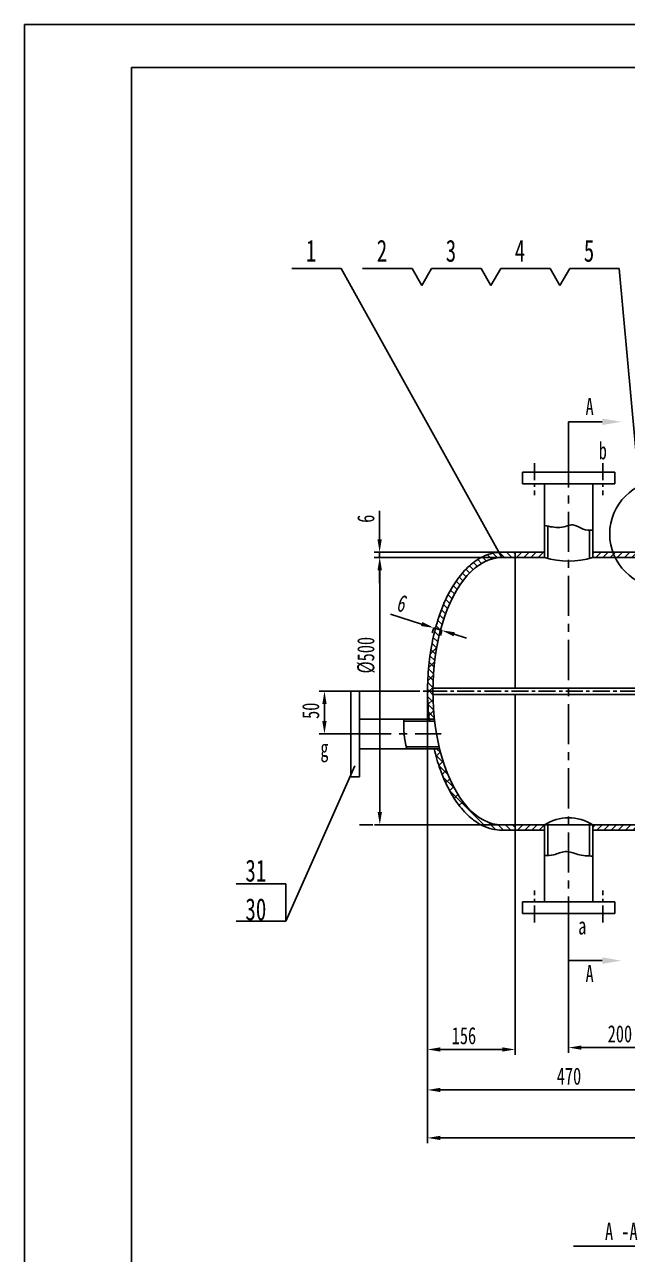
# Model space of a CAD drawing. Extents: x 12575 to 63012, y 39469 to 86293.
# Drawn here: x 12575 to 13703, y 41921 to 44221 of the extents above; entities that cross this region are included whole.
import ezdxf

# ---------------------------------------------------------------- set-up
doc = ezdxf.new("R2010")
doc.units = 0
for name, pattern in [('CENTER', [50.8, 31.75, -6.35, 6.35, -6.35]), ('CENTERX2', [4, 2.5, -0.5, 0.5, -0.5]), ('DASHEDX2', [38.1, 25.4, -12.7]), ('PHANTOM2', [31.75, 15.875, -3.175, 3.175, -3.175, 3.175, -3.175])]:
    doc.linetypes.add(name, pattern=pattern)
doc.layers.get('0').update_dxf_attribs({"linetype": 'CONTINUOUS'})
doc.layers.get('DEFPOINTS').update_dxf_attribs({"color": 1, "linetype": 'PHANTOM2'})
for name, color, linetype in [('AA', 1, 'DASHEDX2'), ('CCX', 1, 'CONTINUOUS'), ('DD', 1, 'CENTER')]:
    doc.layers.add(name, color=color, linetype=linetype)
doc.styles.add('HZ', font='SIMFANG.TTF', dxfattribs={"width": 0.7})
doc.styles.add('HZ123', font='SIMFANG.TTF', dxfattribs={"width": 0.7, "height": 2.5})
doc.dimstyles.new('ISO-25$0', dxfattribs={"dimscale": 8, "dimtxt": 4, "dimasz": 3, "dimexe": 1.25, "dimexo": 0, "dimgap": 1.2, "dimtad": 1, "dimdec": 0, "dimtxsty": 'HZ', "dimcen": 0, "dimclrd": 256, "dimclrt": 256, "dimazin": 3, "dimtm": 1e-09, "dimtfac": 8, "dimtdec": 0, "dimtmove": 0, "dimatfit": 3})

# ---------------------------------------------------------------- blocks, each defined once
blk = doc.blocks.new('*D30')
at = {"layer": 'CCX', "color": 0}
for p, q in [((13547.6, 43224.2), (13229.3, 43224.2)), ((13676.9, 42724.2), (13229.3, 42724.2))]:
    blk.add_line(p, q, dxfattribs=at)
at = {"layer": 'CCX'}
blk.add_line((13239.3, 42748.2), (13239.3, 43200.2), dxfattribs=at)
for points in [[(13235.3, 43200.2), (13243.3, 43200.2), (13239.3, 43224.2)], [(13235.3, 42748.2), (13243.3, 42748.2), (13239.3, 42724.2)]]:
    blk.add_solid(points, dxfattribs=at)
at = {"layer": 'DEFPOINTS', "color": 0}
for p in [(13239.3, 43224.2), (13547.6, 43224.2), (13676.9, 42724.2)]:
    blk.add_point(p, dxfattribs=at)
at = {"layer": 'CCX', "insert": (13213.7, 43041.6), "char_height": 32, "attachment_point": 5, "rotation": 90, "style": 'HZ'}
blk.add_mtext('{\\Ftxt|c134;%%C}500', dxfattribs=at)
blk = doc.blocks.new('*D32')
at = {"layer": 'CCX'}
for p, q in [((13317.5, 43099.9), (13259.5, 43118.3)), ((13355.6, 43087.9), (13340.3, 43092.7)), ((13378.5, 43080.7), (13401.4, 43073.4))]:
    blk.add_line(p, q, dxfattribs=at)
at = {"layer": 'CCX', "color": 0}
for p, q in [((13340.3, 43092.7), (13337.3, 43083.2)), ((13355.6, 43087.9), (13352.6, 43078.4))]:
    blk.add_line(p, q, dxfattribs=at)
at = {"layer": 'CCX'}
for points in [[(13318.7, 43103.8), (13316.3, 43096.1), (13340.3, 43092.7)], [(13379.7, 43084.5), (13377.3, 43076.8), (13355.6, 43087.9)]]:
    blk.add_solid(points, dxfattribs=at)
at = {"layer": 'DEFPOINTS', "color": 0}
for p in [(13340.3, 43092.7), (13340.3, 43092.7), (13355.6, 43087.9)]:
    blk.add_point(p, dxfattribs=at)
at = {"layer": 'CCX', "insert": (13281.2, 43138.3), "char_height": 32, "attachment_point": 5, "rotation": 342.4681, "style": 'HZ'}
blk.add_mtext('6', dxfattribs=at)
blk = doc.blocks.new('*D171')
at = {"layer": 'CCX'}
for p, q in [((13238.9, 43258.2), (13238.9, 43311.4)), ((13238.9, 43224.2), (13238.9, 43234.2)), ((13238.9, 43200.2), (13238.9, 43176.2))]:
    blk.add_line(p, q, dxfattribs=at)
at = {"layer": 'CCX', "color": 0}
for p, q in [((13484.7, 43234.2), (13228.9, 43234.2)), ((13484.7, 43224.2), (13228.9, 43224.2))]:
    blk.add_line(p, q, dxfattribs=at)
at = {"layer": 'CCX'}
for points in [[(13234.9, 43258.2), (13242.9, 43258.2), (13238.9, 43234.2)], [(13234.9, 43200.2), (13242.9, 43200.2), (13238.9, 43224.2)]]:
    blk.add_solid(points, dxfattribs=at)
at = {"layer": 'DEFPOINTS', "color": 0}
for p in [(13238.9, 43224.2), (13484.7, 43234.2), (13484.7, 43224.2)]:
    blk.add_point(p, dxfattribs=at)
at = {"layer": 'CCX', "insert": (13213.3, 43296.8), "char_height": 32, "attachment_point": 5, "rotation": 90, "style": 'HZ'}
blk.add_mtext('6', dxfattribs=at)
blk = doc.blocks.new('*D172')
at = {"layer": 'CCX', "color": 0}
for p, q in [((13328.6, 42974.2), (13328.6, 42294.1)), ((13492.4, 42968.2), (13492.4, 42294.1))]:
    blk.add_line(p, q, dxfattribs=at)
at = {"layer": 'CCX'}
blk.add_line((13352.6, 42304.1), (13468.4, 42304.1), dxfattribs=at)
for points in [[(13352.6, 42308.1), (13352.6, 42300.1), (13328.6, 42304.1)], [(13468.4, 42308.1), (13468.4, 42300.1), (13492.4, 42304.1)]]:
    blk.add_solid(points, dxfattribs=at)
at = {"layer": 'DEFPOINTS', "color": 0}
for p in [(13328.6, 42974.2), (13492.4, 42968.2), (13492.4, 42304.1)]:
    blk.add_point(p, dxfattribs=at)
at = {"layer": 'CCX', "insert": (13396.7, 42329.7), "char_height": 32, "attachment_point": 5, "style": 'HZ'}
blk.add_mtext('156', dxfattribs=at)
blk = doc.blocks.new('*D173')
at = {"layer": 'CCX', "color": 0}
for p, q in [((13792.6, 42683.2), (13792.6, 42297.6)), ((13592.6, 42558.2), (13592.6, 42297.6))]:
    blk.add_line(p, q, dxfattribs=at)
at = {"layer": 'CCX'}
blk.add_line((13768.6, 42307.6), (13616.6, 42307.6), dxfattribs=at)
for points in [[(13616.6, 42311.6), (13616.6, 42303.6), (13592.6, 42307.6)], [(13768.6, 42311.6), (13768.6, 42303.6), (13792.6, 42307.6)]]:
    blk.add_solid(points, dxfattribs=at)
at = {"layer": 'DEFPOINTS', "color": 0}
for p in [(13792.6, 42683.2), (13592.6, 42558.2), (13592.6, 42307.6)]:
    blk.add_point(p, dxfattribs=at)
at = {"layer": 'CCX', "insert": (13688.6, 42333.2), "char_height": 32, "attachment_point": 5, "style": 'HZ'}
blk.add_mtext('200', dxfattribs=at)
blk = doc.blocks.new('*D174')
at = {"layer": 'CCX', "color": 0}
for p, q in [((13328.6, 42974.2), (13328.6, 42218.4)), ((13792.6, 42683.2), (13792.6, 42218.4))]:
    blk.add_line(p, q, dxfattribs=at)
at = {"layer": 'CCX'}
blk.add_line((13768.6, 42228.4), (13352.6, 42228.4), dxfattribs=at)
for points in [[(13352.6, 42232.4), (13352.6, 42224.4), (13328.6, 42228.4)], [(13768.6, 42232.4), (13768.6, 42224.4), (13792.6, 42228.4)]]:
    blk.add_solid(points, dxfattribs=at)
at = {"layer": 'DEFPOINTS', "color": 0}
for p in [(13328.6, 42974.2), (13792.6, 42683.2), (13328.6, 42228.4)]:
    blk.add_point(p, dxfattribs=at)
at = {"layer": 'CCX', "insert": (13593.3, 42254), "char_height": 32, "attachment_point": 5, "style": 'HZ'}
blk.add_mtext('470', dxfattribs=at)
blk = doc.blocks.new('*D178')
at = {"layer": 'CCX', "color": 0}
for p, q in [((13328.6, 42974.2), (13328.6, 42128.7)), ((17112.2, 42974.2), (17112.2, 42128.7))]:
    blk.add_line(p, q, dxfattribs=at)
at = {"layer": 'CCX'}
blk.add_line((13352.6, 42138.7), (17088.2, 42138.7), dxfattribs=at)
for points in [[(13352.6, 42142.7), (13352.6, 42134.7), (13328.6, 42138.7)], [(17088.2, 42142.7), (17088.2, 42134.7), (17112.2, 42138.7)]]:
    blk.add_solid(points, dxfattribs=at)
at = {"layer": 'DEFPOINTS', "color": 0}
for p in [(13328.6, 42974.2), (17112.2, 42974.2), (17112.2, 42138.7)]:
    blk.add_point(p, dxfattribs=at)
at = {"layer": 'CCX', "insert": (15087.6, 42164.3), "char_height": 32, "attachment_point": 5, "style": 'HZ'}
blk.add_mtext('3813', dxfattribs=at)
blk = doc.blocks.new('*D232')
at = {"layer": 'CCX', "color": 0}
for p, q in [((13286.3, 42974.2), (13125.7, 42974.2)), ((13201.3, 42894.2), (13125.7, 42894.2))]:
    blk.add_line(p, q, dxfattribs=at)
at = {"layer": 'CCX'}
blk.add_line((13135.7, 42950.2), (13135.7, 42918.2), dxfattribs=at)
for points in [[(13131.7, 42950.2), (13139.7, 42950.2), (13135.7, 42974.2)], [(13131.7, 42918.2), (13139.7, 42918.2), (13135.7, 42894.2)]]:
    blk.add_solid(points, dxfattribs=at)
at = {"layer": 'DEFPOINTS', "color": 0}
for p in [(13286.3, 42974.2), (13135.7, 42894.2), (13201.3, 42894.2)]:
    blk.add_point(p, dxfattribs=at)
at = {"layer": 'CCX', "insert": (13110.1, 42937.6), "char_height": 32, "attachment_point": 5, "rotation": 90, "style": 'HZ'}
blk.add_mtext('50', dxfattribs=at)

msp = doc.modelspace()

# ---------------------------------------------------------------- hatches: boundary and pattern name
at = {"layer": 'CCX'}
h = msp.add_hatch(dxfattribs=at)
h.set_pattern_fill('ANSI31', color=256, scale=3, angle=90, style=0)
edge = h.paths.add_edge_path()
edge.add_ellipse((13467.4, 42974.2), major_axis=(0, 250), ratio=0.515266, start_angle=0, end_angle=90, ccw=False)
edge.add_line((13467.4, 43224.2), (13462, 43234))
edge.add_spline(control_points=[(13462, 43234), (13459.2, 43233.8), (13456.3, 43233.4), (13448.9, 43232.1), (13444.4, 43230.8), (13435.4, 43227.5), (13431, 43225.5), (13418.5, 43218.5), (13410.8, 43212.6), (13396.1, 43198.4), (13389.1, 43190.2), (13375.7, 43170.9), (13369.2, 43159.7), (13357.6, 43135.1), (13352.5, 43121.8), (13343.6, 43093.6), (13339.9, 43078.8), (13334, 43048), (13331.8, 43032.1), (13329.2, 43002.1), (13328.6, 42988.1), (13328.6, 42974.2)], knot_values=[0.036754, 0.036754, 0.036754, 0.036754, 0.094041, 0.094041, 0.188082, 0.188082, 0.282123, 0.282123, 0.459244, 0.459244, 0.636365, 0.636365, 0.828944, 0.828944, 1.021523, 1.021523, 1.214102, 1.214102, 1.406681, 1.406681, 1.570796, 1.570796, 1.570796, 1.570796], degree=3, periodic=0)
edge.add_line((13328.6, 42974.2), (13338.6, 42974.2))
h = msp.add_hatch(dxfattribs=at)
h.set_pattern_fill('ANSI31', color=256, scale=3, angle=90, style=0)
edge = h.paths.add_edge_path()
edge.add_spline(control_points=[(13467.4, 43234.2), (13465.6, 43234.2), (13463.8, 43234.1), (13462, 43234)], knot_values=[0, 0, 0, 0, 0.036754, 0.036754, 0.036754, 0.036754], degree=3, periodic=0)
edge.add_line((13462, 43234), (13467.4, 43224.2))
edge.add_line((13467.4, 43224.2), (13492.4, 43224.2))
edge.add_line((13492.4, 43224.2), (13492.4, 43234.2))
edge.add_line((13492.4, 43234.2), (13467.4, 43234.2))
h = msp.add_hatch(dxfattribs=at)
h.set_pattern_fill('ANSI31', color=256, scale=3, style=0)
h.paths.add_polyline_path([(13547.6, 43234.2), (13492.4, 43234.2), (13492.4, 43224.2), (13547.6, 43224.2)])
h.paths.add_polyline_path([(13675.5, 43234.2), (13637.6, 43234.2), (13637.6, 43224.2), (13679.7, 43224.2, -0.027145)])
h.paths.add_polyline_path([(13775.2, 43234.2), (13675.5, 43234.2, 0.027145), (13679.7, 43224.2), (13773.9, 43224.2)])
h = msp.add_hatch(dxfattribs=at)
h.set_pattern_fill('ANSI31', color=256, scale=3, style=0)
h.paths.add_polyline_path([(13773.9, 42724.2), (13637.6, 42724.2), (13637.6, 42714.2), (13775.2, 42714.2)])
h.paths.add_polyline_path([(13547.6, 42724.2), (13492.4, 42724.2), (13492.4, 42714.2), (13547.6, 42714.2)])

# ---------------------------------------------------------------- linework, layer by layer
for p, q in [((12774.5, 44141.1), (12774.5, 39549.1)), ((12774.5, 44141.1), (19222.5, 44141.1)), ((13299.7, 43765), (13318, 43733.2)), ((13336.3, 43765), (13318, 43733.2)), ((13428.9, 43765), (13447.2, 43733.2)), ((13465.5, 43765), (13447.2, 43733.2)), ((13558.1, 43765), (13576.4, 43733.2)), ((13594.7, 43765), (13576.4, 43733.2)), ((13655.6, 43478.1), (13592.6, 43478.1)), ((13592.6, 43478.1), (13592.6, 43430)), ((13506.1, 43384.2), (13506.1, 43362.2)), ((13506.1, 43384.2), (13600.9, 43384.2)), ((13506.1, 43384.2), (13506.1, 43362.2)), ((13506.1, 43384.2), (13506.1, 43362.2)), ((13506.1, 43384.2), (13600.9, 43384.2)), ((13679.1, 43384.2), (13584.3, 43384.2)), ((13679.1, 43384.2), (13584.3, 43384.2)), ((13679.1, 43384.2), (13679.1, 43362.2)), ((13679.1, 43384.2), (13679.1, 43362.2)), ((13679.1, 43384.2), (13679.1, 43362.2)), ((13506.1, 43362.2), (13600.9, 43362.2)), ((13547.6, 43362.2), (13547.6, 43224.2)), ((13679.1, 43362.2), (13584.3, 43362.2)), ((13637.6, 43362.2), (13637.6, 43224.2)), ((13553.6, 43282.8), (13553.6, 43224.2)), ((13631.6, 43275.2), (13631.6, 43224.2)), ((13467.4, 43234.2), (13547.6, 43234.2)), ((13467.4, 43224.2), (13547.6, 43224.2)), ((13637.6, 43234.2), (13775.2, 43234.2)), ((13637.6, 43224.2), (13792.6, 43224.2)), ((13637.6, 43224.2), (13792.6, 43224.2)), ((13467.4, 42724.2), (13547.6, 42724.2)), ((13547.6, 42580.2), (13547.6, 42724.2)), ((13553.6, 42666.8), (13553.6, 42727.7)), ((13631.6, 42666), (13631.6, 42727.7)), ((13637.6, 42580.2), (13637.6, 42724.2)), ((13637.6, 42724.2), (13792.6, 42724.2)), ((13467.4, 42714.2), (13547.6, 42714.2)), ((13637.6, 42714.2), (13775.2, 42714.2)), ((13506.1, 42558.2), (13506.1, 42580.2)), ((13506.1, 42558.2), (13506.1, 42580.2)), ((13506.1, 42558.2), (13506.1, 42580.2)), ((13506.1, 42580.2), (13600.9, 42580.2)), ((13679.1, 42580.2), (13584.3, 42580.2)), ((13679.1, 42558.2), (13679.1, 42580.2)), ((13679.1, 42558.2), (13679.1, 42580.2)), ((13679.1, 42558.2), (13679.1, 42580.2)), ((13506.1, 42558.2), (13600.9, 42558.2)), ((13506.1, 42558.2), (13600.9, 42558.2)), ((13679.1, 42558.2), (13584.3, 42558.2)), ((13679.1, 42558.2), (13584.3, 42558.2)), ((13592.6, 42470.3), (13592.6, 42518.4)), ((13655.6, 42470.3), (13592.6, 42470.3))]:
    msp.add_line(p, q)
at = {"color": 0}
for p, q in [((13074.6, 43765), (13167.1, 43765)), ((13207.1, 43765), (13299.7, 43765)), ((13336.3, 43765), (13428.9, 43765)), ((13465.5, 43765), (13558.1, 43765)), ((13594.7, 43765), (13687.3, 43765)), ((12970.6, 42613.9), (13063.2, 42613.9)), ((12970.6, 42543.9), (13063.2, 42543.9))]:
    msp.add_line(p, q, dxfattribs=at)
at = {"ltscale": 2}
for p, q in [((13492.4, 43234.2), (13492.4, 42980.2)), ((13338.7, 42980.2), (13792.6, 42980.2)), ((13338.7, 42968.2), (13792.6, 42968.2)), ((13492.4, 42968.2), (13492.4, 42714.2))]:
    msp.add_line(p, q, dxfattribs=at)
for centre, radius, start, end in [((13592.6, 43373.4), 155.8, 253.2152, 286.7848), ((13592.6, 42654.8), 82.7, 57.0329, 122.9671)]:
    msp.add_arc(centre, radius, start, end)
msp.add_ellipse((13467.4, 42974.2), major_axis=(0, 250), ratio=0.515266, start_param=0, end_param=3.141593)
for points, knots in [([(13467.4, 43234.2), (13462.8, 43234.2), (13458.1, 43233.8), (13448.9, 43232.1), (13444.4, 43230.8), (13435.4, 43227.5), (13431, 43225.5), (13418.5, 43218.5), (13410.8, 43212.6), (13396.1, 43198.4), (13389.1, 43190.2), (13375.7, 43170.9), (13369.2, 43159.7), (13357.6, 43135.1), (13352.5, 43121.8), (13343.6, 43093.6), (13339.9, 43078.8), (13334, 43048), (13331.8, 43032.1), (13329, 42999.7), (13328.4, 42983.3), (13328.9, 42951.7), (13329.8, 42936.6), (13331.4, 42921.7)], [0, 0, 0, 0, 0.094041, 0.094041, 0.188082, 0.188082, 0.282123, 0.282123, 0.459244, 0.459244, 0.636365, 0.636365, 0.828944, 0.828944, 1.021523, 1.021523, 1.214102, 1.214102, 1.406681, 1.406681, 1.59926, 1.59926, 1.778061, 1.778061, 1.778061, 1.778061]), ([(13340.9, 42866.7), (13344, 42853.3), (13347.8, 42840.5), (13357, 42814.8), (13362.6, 42802.1), (13374.9, 42778.7), (13381.7, 42768.1), (13396.4, 42749.5), (13404.3, 42741.4), (13418.5, 42730.2), (13424.5, 42726.3), (13437, 42720.1), (13443.4, 42717.7), (13455.7, 42714.9), (13461.6, 42714.2), (13467.4, 42714.2)], [2.005117, 2.005117, 2.005117, 2.005117, 2.176998, 2.176998, 2.369577, 2.369577, 2.562156, 2.562156, 2.754735, 2.754735, 2.888839, 2.888839, 3.022943, 3.022943, 3.141593, 3.141593, 3.141593, 3.141593])]:
    msp.add_open_spline(points, degree=3, knots=knots)
for points in [[(13655.6, 43484.1), (13691.6, 43478.1), (13655.6, 43472.1)], [(13655.6, 42464.3), (13691.6, 42470.3), (13655.6, 42476.3)]]:
    msp.add_solid(points)
at = {"layer": 'AA'}
msp.add_line((13201.1, 42724.2), (13332.3, 42724.2), dxfattribs=at)
at = {"layer": 'CCX'}
for p, q in [((12574.5, 44221.1), (19302.5, 44221.1)), ((12574.5, 44221.1), (12574.5, 39469.1)), ((13167.1, 43765), (13467.4, 43224.2)), ((13687.3, 43765), (13731.6, 43281.7)), ((13333.4, 43043.2), (13345.4, 43055.2)), ((13330.5, 43017.9), (13341.7, 43029.1)), ((13329, 42993.9), (13339.5, 43004.5)), ((13328.6, 42971.1), (13331.7, 42974.2)), ((13331.7, 42974.2), (13338.7, 42981.1)), ((13338.7, 42967.5), (13332, 42974.2)), ((13339.1, 42953.7), (13328.7, 42964)), ((13329.2, 42949.3), (13338.9, 42958.9)), ((13339.9, 42939.4), (13329.2, 42950.1)), ((13341.2, 42924.6), (13330.1, 42935.7)), ((13330.7, 42928.3), (13340, 42937.5)), ((13334.2, 42918.2), (13331.5, 42920.8)), ((13358.9, 42839.5), (13344, 42854.5)), ((13344.2, 42852), (13352.4, 42860.2)), ((13353.2, 42858.7), (13345.2, 42866.7)), ((13192.3, 42834.6), (13063.2, 42543.9)), ((13349.4, 42834.7), (13357.3, 42842.6)), ((13366.8, 42818.2), (13349.8, 42835.2)), ((13355.2, 42818.1), (13363, 42825.9)), ((13378.9, 42792.6), (13357.8, 42813.7)), ((13361.8, 42802.3), (13369.4, 42809.8)), ((13369.2, 42787.2), (13376.6, 42794.6)), ((13438.1, 42719.9), (13370, 42788)), ((13377.5, 42773), (13384.7, 42780.3)), ((13386.6, 42759.7), (13393.8, 42766.8)), ((13456.5, 42715), (13442.6, 42728.9)), ((13470.8, 42714.2), (13460.4, 42724.6)), ((13484.3, 42714.2), (13474.3, 42724.2)), ((13492.4, 42719.5), (13487.7, 42724.2))]:
    msp.add_line(p, q, dxfattribs=at)
at = {"layer": 'CCX', "color": 0}
for p, q in [((13185.3, 42894.2), (13185.3, 42974.2)), ((13185.3, 42974.2), (13201.3, 42974.2)), ((13201.3, 42894.2), (13201.3, 42974.2)), ((13185.3, 42894.2), (13185.3, 42814.2)), ((13201.3, 42894.2), (13201.3, 42814.2)), ((13185.3, 42814.2), (13201.3, 42814.2)), ((13063.2, 42613.9), (13063.2, 42543.9)), ((13601.5, 41936.5), (13768.7, 41936.5))]:
    msp.add_line(p, q, dxfattribs=at)
at = {"layer": 'CCX'}
msp.add_circle((13769.6, 43268.2), 100.1, dxfattribs=at)
msp.add_arc((13462.2, 42911.3), 178.2, 176.6788, 194.5217, dxfattribs=at)
for points, knots in [([(13547.6, 43284.1), (13556.6, 43282), (13583.4, 43277.5), (13598.3, 43290.4), (13618.9, 43275.5), (13631.6, 43274.8), (13637.6, 43275.7)], [23.222899, 23.222899, 23.222899, 23.222899, 41.088275, 65.741354, 86.687431, 105.250438, 105.250438, 105.250438, 105.250438]), ([(13547.6, 42667.2), (13553.2, 42666.6), (13566.3, 42666.9), (13586.8, 42678.1), (13611, 42666.9), (13628.3, 42665.9), (13637.6, 42665.9)], [36.364775, 36.364775, 36.364775, 36.364775, 53.58398, 76.687568, 100.434693, 128.4393, 128.4393, 128.4393, 128.4393])]:
    msp.add_open_spline(points, degree=3, knots=knots, dxfattribs=at)
at = {"layer": 'DD', "linetype": 'CENTERX2', "ltscale": 30}
for p, q in [((13592.6, 43430), (13592.6, 42478.2)), ((13185.3, 42894.2), (13354.1, 42894.2))]:
    msp.add_line(p, q, dxfattribs=at)
at = {"layer": 'DD'}
for p, q in [((13528.6, 43400.7), (13528.6, 43341.1)), ((13656.6, 43400.7), (13656.6, 43341.1)), ((13282.5, 42974.2), (15039.6, 42974.2)), ((13528.6, 42541.7), (13528.6, 42601.3)), ((13656.6, 42541.7), (13656.6, 42601.3))]:
    msp.add_line(p, q, dxfattribs=at)
at = {"layer": 'DD', "color": 0, "linetype": 'BYBLOCK', "ltscale": 30}
for p, q in [((13201.3, 42921.7), (13341.5, 42921.7)), ((13284.1, 42918.2), (13341.9, 42918.2)), ((13201.3, 42866.7), (13351.1, 42866.7)), ((13288.8, 42870.2), (13350.8, 42870.2))]:
    msp.add_line(p, q, dxfattribs=at)

# ---------------------------------------------------------------- texts
at = {"style": 'HZ123', "width": 0.7}
for s, height, p in [('1', 41.1, (13100.9, 43777.5)), ('2', 41.1, (13233.5, 43777.5)), ('3', 41.1, (13362.6, 43777.5)), ('4', 41.1, (13491.8, 43777.5)), ('5', 41.1, (13621, 43777.5)), ('31', 41.14, (12987.7, 42618.1)), ('30', 41.14, (12987.7, 42545.8))]:
    msp.add_text(s, height=height, dxfattribs=at).set_placement(p)
at = {"char_height": 32, "attachment_point": 5, "style": 'HZ'}
for insert in [(13631.9, 43506.9), (13631.9, 42446)]:
    msp.add_mtext('A', dxfattribs=dict(at, insert=insert))
at = {"layer": 'CCX', "style": 'HZ123', "width": 0.7}
for s, p in [('b', (13649, 43407.9)), ('g', (13128.1, 42851.6)), ('a', (13610.5, 42519.3))]:
    msp.add_text(s, height=32, dxfattribs=at).set_placement(p)
at = {"layer": 'CCX', "color": 0, "insert": (13691.2, 41963.9), "char_height": 32.04, "attachment_point": 5, "style": 'HZ'}
msp.add_mtext('A -A', dxfattribs=at)

# ---------------------------------------------------------------- dimensions: what is measured, and where the dimension line sits
at = {"layer": 'CCX'}
for base, p1, p2, angle, text, picture, middle, dimtype in [((13238.9, 43224.2), (13484.7, 43234.2), (13484.7, 43224.2), 90, '6', '*D171', (13238.9, 43296.8), 160), ((13239.3, 43224.2), (13676.9, 42724.2), (13547.6, 43224.2), 90, '{\\Ftxt|c134;%%C}500', '*D30', (13239.3, 43041.6), 160), ((13340.3, 43092.7), (13355.6, 43087.9), (13340.3, 43092.7), 162.4681, '6', '*D32', (13273.5, 43113.8), 161), ((13135.7, 42894.2), (13286.3, 42974.2), (13201.3, 42894.2), 90, '50', '*D232', (13135.7, 42937.6), 160)]:
    dim = msp.add_linear_dim(base=base, p1=p1, p2=p2, angle=angle, text=text, dimstyle='ISO-25$0', dxfattribs=at)
    dim.commit()
    dim.dimension.update_dxf_attribs({"geometry": picture, "text_midpoint": middle, "dimtype": dimtype})
for base, p1, p2, text, picture, middle in [((13492.4, 42304.1), (13328.6, 42974.2), (13492.4, 42968.2), '156', '*D172', (13396.7, 42304.1)), ((13328.6, 42228.4), (13792.6, 42683.2), (13328.6, 42974.2), '470', '*D174', (13593.3, 42228.4)), ((17112.2, 42138.7), (13328.6, 42974.2), (17112.2, 42974.2), '3813', '*D178', (15087.6, 42138.7)), ((13592.6, 42307.6), (13792.6, 42683.2), (13592.6, 42558.2), '200', '*D173', (13688.6, 42307.6))]:
    dim = msp.add_linear_dim(base=base, p1=p1, p2=p2, text=text, dimstyle='ISO-25$0', dxfattribs=at)
    dim.commit()
    dim.dimension.update_dxf_attribs({"geometry": picture, "text_midpoint": middle, "dimtype": 160})

doc.saveas('drawing.dxf')
